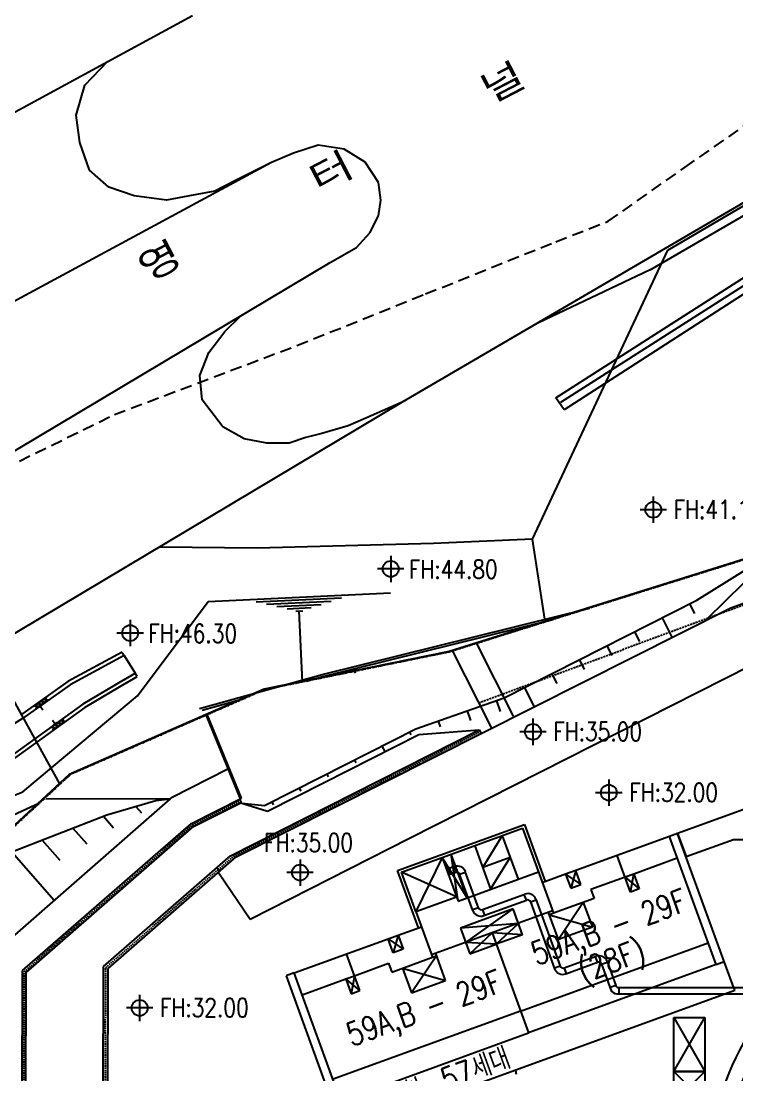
# Model space of a CAD drawing. Header units: millimetres. Extents: x 1145859089 to 1147511753, y -1047484727 to -1047247487.
# Drawn here: x 1147202173 to 1147248557, y -1047353084 to -1047284779 of the extents above; entities that cross this region are included whole.
import ezdxf
from ezdxf.enums import TextEntityAlignment as Align
from ezdxf.xclip import XClip

# ---------------------------------------------------------------- set-up
doc = ezdxf.new("R2010")
doc.units = ezdxf.units.MM
doc.header["$LTSCALE"] = 100
doc.header["$MEASUREMENT"] = 0
doc.header["$XCLIPFRAME"] = 2
for name, pattern in [('단지배치도$0$HID', [2.3, 1.5, -0.8]), ('단지배치도$0$HIDDEN', [9.525, 6.35, -3.175]), ('단지배치도$0$HIDDEN2', [0.1875, 0.125, -0.0625]), ('단지배치도$0$PHANTOM', [2.5, 1.25, -0.25, 0.25, -0.25, 0.25, -0.25])]:
    doc.linetypes.add(name, pattern=pattern)
doc.layers.get('0').update_dxf_attribs({"linetype": 'CONTINUOUS'})
for name, color, linetype in [('TRAY(전력용)', 1, 'CONTINUOUS'), ('XREF', 135, 'CONTINUOUS'), ('단지배치도$0$S240910', 33, 'CONTINUOUS'), ('단지배치도$0$W240910', 135, 'CONTINUOUS')]:
    doc.layers.add(name, color=color, linetype=linetype)
doc.styles.add('단지배치도$0$WS1', font='romans.shx', dxfattribs={"width": 0.8, "bigfont": 'whgtxt.shx'})

# ---------------------------------------------------------------- blocks, each defined once
blk = doc.blocks.new('단지배치도$0$zw$9902')
at = {"layer": '단지배치도$0$W240910'}
for p, q in [((-109982, 52673), (-47000, 86963)), ((-53959, 82437), (-52471, 83985)), ((-54538, 80493), (-53959, 82437)), ((-514, 81115), (-33395, 61880)), ((-16195, 71740), (-677, 80888)), ((-54291, 78716), (-54538, 80493)), ((-53671, 76925), (-54291, 78716)), ((-38838, 78557), (-40454, 78035)), ((-37169, 78279), (-38838, 78557)), ((-40454, 78035), (-41878, 77416)), ((-35806, 77445), (-37169, 78279)), ((-41878, 77416), (-109982, 40669)), ((-41878, 77416), (-44258, 76233)), ((-34930, 76126), (-35806, 77445)), ((-17338, 70472), (-5551, 77304)), ((-52421, 75827), (-53671, 76925)), ((-50771, 75256), (-52421, 75827)), ((-44258, 76233), (-45550, 75556)), ((-34788, 74984), (-34930, 76126)), ((-48679, 74975), (-50771, 75256)), ((-47181, 75272), (-48679, 74975)), ((-45550, 75556), (-47181, 75272)), ((-34934, 73966), (-34788, 74984)), ((-35505, 72874), (-34934, 73966)), ((-36356, 71919), (-35505, 72874)), ((-38081, 70940), (-36356, 71919)), ((-24950, 53005), (-16195, 71740)), ((-23116, 61890), (-6954, 72210)), ((-109982, 28005), (-38079, 70944)), ((-38079, 70944), (-38078, 70942)), ((-17338, 70472), (-24582, 67035)), ((-23452, 62178), (-10046, 70752)), ((-8301, 70832), (-22912, 61399)), ((-44887, 66465), (-43888, 67474)), ((-45931, 65113), (-44887, 66465)), ((-46506, 63613), (-45931, 65113)), ((-46367, 62042), (-46506, 63613)), ((-22912, 61399), (-23452, 62178)), ((-33395, 61880), (-109982, 16226)), ((-45033, 60287), (-46367, 62042)), ((-33395, 61880), (-35417, 61007)), ((-35417, 61007), (-36908, 60362)), ((-43642, 59510), (-45033, 60287)), ((-36908, 60362), (-38608, 59869)), ((-42177, 59223), (-43642, 59510)), ((-39639, 59593), (-40730, 59234)), ((-38608, 59869), (-39639, 59593)), ((-40730, 59234), (-42177, 59223)), ((-17133, 55775), (-17133, 54060)), ((-16275, 54917), (-17990, 54917)), ((-31369, 52725), (-42793, 52434)), ((-24950, 53005), (-31369, 52725)), ((-24156, 47825), (-24950, 53005)), ((-42793, 52434), (-49139, 52495)), ((-34146, 51939), (-34146, 50225)), ((-14313, 49051), (-9129, 52302)), ((-9129, 52302), (-13679, 47803)), ((-9089, 52388), (-12969, 51175)), ((-12116, 48567), (-983, 52572)), ((-33289, 51082), (-35003, 51082)), ((-12969, 51175), (-30367, 45728)), ((-45973, 48981), (-34171, 49534)), ((-42863, 48947), (-37345, 49205)), ((-50549, 42867), (-45973, 48981)), ((-44155, 32415), (-12116, 48567)), ((-42192, 48799), (-37999, 48995)), ((-41522, 48650), (-38653, 48785)), ((-40851, 48502), (-39306, 48574)), ((-38587, 44245), (-21248, 48546)), ((-20440, 45943), (-14313, 49051)), ((-14786, 48811), (-14469, 48187)), ((-40291, 48349), (-39850, 48369)), ((-39854, 43738), (-40070, 48359)), ((-16569, 47906), (-15936, 46658)), ((-51029, 47782), (-51029, 46067)), ((-38549, 44100), (-23626, 47801)), ((-50172, 46924), (-51886, 46924)), ((-18353, 47002), (-18036, 46377)), ((-30174, 45787), (-27643, 40796)), ((-26181, 41537), (-28588, 46284)), ((-26798, 42718), (-20440, 45943)), ((-20136, 46097), (-19820, 45473)), ((-51539, 45680), (-55060, 43785)), ((-51420, 45460), (-54928, 43573)), ((-51552, 45673), (-51420, 45460)), ((-51420, 45460), (-50705, 44325)), ((-31858, 45426), (-42343, 43281)), ((-30367, 45728), (-31858, 45426)), ((-21920, 45192), (-21603, 44568)), ((-36642, 44563), (-36350, 44635)), ((-36604, 44562), (-36383, 44617)), ((-36567, 44561), (-36416, 44599)), ((-36530, 44560), (-36448, 44581)), ((-36498, 44558), (-36475, 44564)), ((-36426, 44317), (-36487, 44561)), ((-32922, 33632), (-10844, 44832)), ((-55588, 37158), (-59275, 43849)), ((-55060, 43785), (-58136, 41598)), ((-51404, 43912), (-54105, 42316)), ((-51394, 43918), (-50705, 44325)), ((-51267, 43703), (-50578, 44110)), ((-50578, 44110), (-50705, 44325)), ((-46529, 42046), (-38587, 44245)), ((-39627, 43801), (-38549, 44100)), ((-23704, 44287), (-23387, 43663)), ((-54928, 43573), (-57998, 41390)), ((-42343, 43281), (-54980, 37757)), ((-51277, 43697), (-53968, 42107)), ((-25487, 43383), (-24854, 42134)), ((-25487, 43383), (-24854, 42134)), ((-57981, 36631), (-50549, 42867)), ((-57124, 42011), (-57065, 42360)), ((-57065, 42360), (-56716, 42301)), ((-56920, 42156), (-56861, 42505)), ((-56861, 42505), (-56513, 42446)), ((-56716, 42301), (-56658, 42650)), ((-56658, 42650), (-56309, 42591)), ((-56513, 42446), (-56454, 42795)), ((-46375, 41933), (-43569, 42710)), ((-32511, 40717), (-26798, 42718)), ((-27298, 42542), (-27053, 41842)), ((-54105, 42316), (-58918, 38842)), ((-53968, 42107), (-58764, 38645)), ((-57269, 42215), (-56920, 42156)), ((-57004, 42084), (-56745, 42268)), ((-56967, 42098), (-56771, 42237)), ((-56930, 42111), (-56796, 42207)), ((-56893, 42125), (-56821, 42176)), ((-56861, 42135), (-56841, 42150)), ((-56697, 41925), (-56851, 42142)), ((-29186, 41881), (-28968, 41259)), ((-57998, 41390), (-58765, 40919)), ((-56060, 41275), (-55913, 41071)), ((-55769, 41128), (-56012, 40952)), ((-55804, 41114), (-55988, 40981)), ((-55839, 41101), (-55965, 41010)), ((-55873, 41088), (-55942, 41039)), ((-55903, 41078), (-55923, 41064)), ((-55823, 40768), (-55767, 41117)), ((-55767, 41117), (-55418, 41061)), ((-55620, 40914), (-55564, 41263)), ((-55564, 41263), (-55215, 41207)), ((-55418, 41061), (-55361, 41410)), ((-46112, 41576), (-43910, 36179)), ((-43821, 36223), (-46020, 41614)), ((-31074, 41220), (-30943, 40848)), ((-24933, 41383), (-24933, 39669)), ((-56172, 40824), (-55823, 40768)), ((-56026, 40622), (-55969, 40971)), ((-55969, 40971), (-55620, 40914)), ((-44526, 32490), (-28418, 40662)), ((-38649, 37603), (-32511, 40717)), ((-38468, 37246), (-32330, 40360)), ((-32937, 40501), (-32846, 40323)), ((-32330, 40360), (-28418, 40662)), ((-28418, 40662), (-28292, 40412)), ((-24076, 40526), (-25790, 40526)), ((-34720, 39597), (-34539, 39240)), ((-36504, 38692), (-36413, 38513)), ((-54980, 37757), (-70427, 23535)), ((-48345, 36275), (-44703, 38122)), ((-42321, 35740), (-38649, 37603)), ((-38287, 37787), (-38197, 37608)), ((-38287, 37786), (-38197, 37608)), ((-42140, 35384), (-38468, 37246)), ((-20011, 37437), (-20011, 35723)), ((-62285, 34935), (-57981, 36631)), ((-48441, 36190), (-48345, 36275)), ((-47066, 34587), (-43821, 36223)), ((-40071, 36882), (-39980, 36703)), ((-40071, 36882), (-39981, 36703)), ((-19154, 36580), (-20868, 36580)), ((-63496, 32900), (-56950, 35905)), ((-48441, 36190), (-59921, 26133)), ((-48441, 36190), (-56488, 36166)), ((-52535, 35143), (-49362, 36075)), ((-50664, 35693), (-50305, 35282)), ((-49362, 36075), (-48441, 36190)), ((-46925, 34378), (-43817, 35945)), ((-43790, 35892), (-43930, 36168)), ((-43790, 35892), (-42140, 35384)), ((-43790, 35892), (-42321, 35740)), ((-43790, 35892), (-43790, 35892)), ((-41855, 35977), (-41764, 35798)), ((-41855, 35977), (-41764, 35799)), ((-58972, 32628), (-52535, 35143)), ((-52764, 35054), (-52107, 34304)), ((-58011, 25048), (-47066, 34587)), ((-57761, 24934), (-46925, 34378)), ((-54744, 34280), (-53849, 33258)), ((-33701, 31536), (-25488, 34526)), ((-30813, 32374, 0), (-25607, 34269, 0)), ((-25607, 34269, 0), (-23603, 28763, 0)), ((-25488, 34526), (-24137, 30814)), ((-56725, 33506), (-55592, 32212)), ((-43259, 28389), (-32922, 33632)), ((-28186, 31735, 0), (-26923, 33790, 0)), ((-26923, 33790, 0), (-25897, 30971, 0)), ((-16093, 33742, 0), (-22163, 31532, 0)), ((-15557, 33936, 0), (-16093, 33742, 0)), ((-13070, 25435, 0), (-16093, 33742, 0)), ((-12534, 25630, 0), (-15557, 33936, 0)), ((-28699, 33144, 0), (-27673, 30325, 0)), ((-55963, 29601), (-58706, 32732)), ((-52760, 25313), (-44526, 32490)), ((-52460, 25177), (-44155, 32415)), ((-40024, 32257), (-40024, 30542)), ((-33444, 31417, 0), (-30813, 32374, 0)), ((-30813, 32374, 0), (-32521, 28880, 0)), ((-30813, 32374, 0), (-29787, 29555, 0)), ((-29204, 29767, 0), (-30813, 32374, 0)), ((-29204, 29767, 0), (-30231, 32587, 0)), ((-29787, 29555, 0), (-30231, 32587, 0)), ((-26410, 32381, 0), (-28186, 31735, 0)), ((-27673, 30325, 0), (-26410, 32381, 0)), ((-18606, 30135, 0), (-19471, 32512, 0)), ((-15580, 32332, 0), (-18399, 31306, 0)), ((-45211, 31490), (-45409, 31716)), ((-32350, 27825), (-33701, 31536)), ((-29787, 29555, 0), (-24581, 31450, 0)), ((-22163, 31532, 0), (-22812, 31296, 0)), ((-22163, 31532, 0), (-22485, 30399, 0)), ((-21837, 30635, 0), (-22163, 31532, 0)), ((-45303, 31414), (-43259, 28389)), ((-39166, 31400), (-40881, 31400)), ((-32521, 28880, 0), (-33444, 31417, 0)), ((-29890, 29837, 0), (-33444, 31417, 0)), ((-22812, 31296, 0), (-24325, 30745, 0)), ((-22812, 31296, 0), (-22485, 30399, 0)), ((-22812, 31296, 0), (-21837, 30635, 0)), ((-18958, 31102, 0), (-21171, 30297, 0)), ((-18399, 31306, 0), (-18958, 31102, 0)), ((-18958, 31102, 0), (-18047, 30338, 0)), ((-18606, 30135, 0), (-18399, 31306, 0)), ((-18399, 31306, 0), (-18047, 30338, 0)), ((-22485, 30399, 0), (-21837, 30635, 0)), ((-21171, 30297, 0), (-20962, 29724, 0)), ((-18047, 30338, 0), (-18606, 30135, 0)), ((-32521, 28880, 0), (-29890, 29837, 0)), ((-20962, 29724, 0), (-23603, 28763, 0)), ((-21667, 29467, 0), (-23281, 27060, 0)), ((-21667, 29467, 0), (-21082, 27860, 0)), ((-32521, 28880, 0), (-31440, 25910, 0)), ((-23658, 28913, 0), (-31495, 26061, 0)), ((-26205, 29040, 0), (-29625, 27795, 0)), ((-29286, 26864, 0), (-26205, 29040, 0)), ((-25599, 27376, 0), (-26205, 29040, 0)), ((-23281, 27060, 0), (-23921, 28817, 0)), ((-23603, 28763, 0), (-23866, 28667, 0)), ((-25866, 28109, 0), (-29625, 27795, 0)), ((-27309, 26754, 0), (-25866, 28109, 0)), ((-23866, 28667, 0), (-21082, 27860, 0)), ((-34323, 27106, 0), (-33675, 27342, 0)), ((-33675, 27342, 0), (-33996, 26209, 0)), ((-33675, 27342, 0), (-32162, 27893, 0)), ((-33675, 27342, 0), (-33348, 26445, 0)), ((-29625, 27795, 0), (-29020, 26131, 0)), ((-29020, 26131, 0), (-27576, 27487, 0)), ((-27576, 27487, 0), (-25220, 21012, 0)), ((-25599, 27376, 0), (-27576, 27487, 0)), ((-25599, 27376, 0), (-27309, 26754, 0)), ((-21082, 27860, 0), (-23281, 27060, 0)), ((-40393, 24897, 0), (-34323, 27106, 0)), ((-33996, 26209, 0), (-34323, 27106, 0)), ((-34323, 27106, 0), (-33348, 26445, 0)), ((-27309, 26754, 0), (-29286, 26864, 0)), ((-29020, 26131, 0), (-27309, 26754, 0)), ((-25733, 22422, 0), (-13583, 26844, 0)), ((-36150, 23749, 0), (-37015, 26126, 0)), ((-33348, 26445, 0), (-33996, 26209, 0)), ((-31177, 26006, 0), (-32791, 23599, 0)), ((-31440, 25910, 0), (-31177, 26006, 0)), ((-30592, 24399, 0), (-31232, 26156, 0)), ((-52809, 5580), (-52760, 25313)), ((-36502, 24717, 0), (-34289, 25522, 0)), ((-34289, 25522, 0), (-34081, 24949, 0)), ((-34081, 24949, 0), (-31440, 25910, 0)), ((-13070, 25435, 0), (-25220, 21012, 0)), ((-13070, 25435, 0), (-12534, 25630, 0)), ((-11850, 23750, 0), (-12534, 25630, 0)), ((-58062, 4566), (-58011, 25048)), ((-57811, 4731), (-57761, 24934)), ((-52509, 5758), (-52460, 25177)), ((-40393, 24897, 0), (-40929, 24702, 0)), ((-40929, 24702, 0), (-37906, 16395, 0)), ((-37370, 16590, 0), (-40393, 24897, 0)), ((-37061, 24513, 0), (-36502, 24717, 0)), ((-36502, 24717, 0), (-36709, 23546, 0)), ((-33376, 25206, 0), (-32791, 23599, 0)), ((-33376, 25206, 0), (-30592, 24399, 0)), ((-39880, 23487, 0), (-37061, 24513, 0)), ((-37061, 24513, 0), (-36709, 23546, 0)), ((-36150, 23749, 0), (-37061, 24513, 0)), ((-32791, 23599, 0), (-30592, 24399, 0)), ((-50419, 23485), (-50419, 21770)), ((-36709, 23546, 0), (-36150, 23749, 0)), ((-11850, 23750, 0), (-31032, 16769, 0)), ((-49562, 22628), (-51277, 22628)), ((-25733, 22422, 0), (-37883, 18000, 0)), ((-15800, 18500, 0), (-15800, 22000, 0)), ((-15800, 22000, 0), (-13800, 22000, 0)), ((-15800, 18500, 0), (-13800, 22000, 0)), ((-15800, 22000, 0), (-13800, 18500, 0)), ((-13800, 22000, 0), (-13800, 18500, 0)), ((-37370, 16590, 0), (-25220, 21012, 0)), ((-26057, 18579), (-26014, 18326)), ((-15800, 16500, 0), (-15800, 18500, 0)), ((-15800, 18500, 0), (-13800, 18500, 0)), ((-15800, 16500, 0), (-13800, 18500, 0)), ((-15800, 18500, 0), (-13800, 16500, 0)), ((-13800, 18500, 0), (-15800, 18500, 0)), ((-13800, 18500, 0), (-13800, 16500, 0))]:
    blk.add_line(p, q, dxfattribs=at)
at = {"layer": '단지배치도$0$W240910', "linetype": '단지배치도$0$HID', "ltscale": 5}
for p, q in [((-15075, 77120), (-4315, 84623)), ((-20052, 73613), (-15075, 77120)), ((-23448, 72289), (-20052, 73613)), ((-31888, 68904), (-23448, 72289)), ((-40221, 65561), (-31888, 68904)), ((-52052, 61086), (-40221, 65561)), ((-64401, 55040), (-52052, 61086))]:
    blk.add_line(p, q, dxfattribs=at)
at = {"layer": '단지배치도$0$W240910', "linetype": '단지배치도$0$PHANTOM'}
for p, q in [((-9087, 52353), (-12958, 51141)), ((-12958, 51141), (-30365, 45692)), ((-31849, 45389), (-42339, 43248)), ((-30365, 45692), (-31849, 45389)), ((-42339, 43248), (-54974, 37724)), ((-54933, 37722), (-70386, 23496)), ((-54974, 37724), (-54932, 37722)), ((-54932, 37722), (-54933, 37722))]:
    blk.add_line(p, q, dxfattribs=at)
at = {"layer": '단지배치도$0$W240910', "linetype": '단지배치도$0$HIDDEN2', "ltscale": 10}
blk.add_line((-28455, 42397), (-8243, 49883), dxfattribs=at)
at = {"layer": '단지배치도$0$W240910', "linetype": '단지배치도$0$HIDDEN', "ltscale": 0.15}
for p, q in [((-44340, 32453), (-28355, 40537)), ((-46995, 34483), (-43874, 36057)), ((-57886, 24991), (-46995, 34483)), ((-45310, 31603), (-44340, 32453)), ((-52610, 25245), (-45311, 31606)), ((-57937, 4648), (-57886, 24991)), ((-52659, 5669), (-52610, 25245))]:
    blk.add_line(p, q, dxfattribs=at)
at = {"layer": '단지배치도$0$W240910', "ltscale": 5}
for p, q in [((-10040, 35945, 0), (-15557, 33936, 0)), ((-15557, 33936, 0), (-15010, 32433, 0)), ((-15010, 32433, 0), (-11941, 33550, 0)), ((-11941, 33550, 0), (-10040, 33550, 0))]:
    blk.add_line(p, q, dxfattribs=at)
at = {"layer": '단지배치도$0$W240910'}
for centre in [(-17133, 54917), (-34146, 51082), (-51029, 46924), (-24933, 40526), (-20011, 36580), (-40024, 31400), (-50419, 22628)]:
    blk.add_circle(centre, 514, dxfattribs=at)
for radius, start, end in [(16300, 17.32279, 202.20172), (15300, 15.07901, 203.73868)]:
    blk.add_arc((2883, 12309), radius, start, end, dxfattribs=at)
at = {"layer": '단지배치도$0$S240910', "style": '단지배치도$0$WS1', "width": 1.393036}
blk.add_text('수     영     터     널', height=2000, rotation=27.49123, dxfattribs=at).set_placement((-60972, 63690), (-25187, 82311), align=Align.FIT)
at = {"layer": '단지배치도$0$S240910', "style": '단지배치도$0$WS1', "width": 0.8}
for s, p in [('FH:41.10', (-15815, 54335)), ('FH:44.80', (-32973, 50460)), ('FH:46.30', (-49857, 46302)), ('FH:35.00', (-23615, 39944)), ('FH:32.00', (-18693, 35998)), ('FH:35.00', (-42353, 32738)), ('FH:32.00', (-49102, 22046))]:
    blk.add_text(s, height=1200, dxfattribs=at).set_placement(p)
for s, p in [('59A,B - 29F', (-24702, 25366, 0)), ('(28F)', (-21657, 24246, 0)), ('59A,B - 29F', (-36683, 20115, 0)), ('59A형-57세대', (-35809, 15280, 0))]:
    blk.add_text(s, height=1500, rotation=20, dxfattribs=at).set_placement(p)
blk = doc.blocks.new('단지배치도')
blk.add_blockref('단지배치도$0$zw$9902', (141034, 142437))
blk = doc.blocks.new('A$C25E00273')
at = {"layer": 'TRAY(전력용)'}
blk.add_line((-806.11, -2312.16), (-806.11, -2313.16), dxfattribs=at)
blk.add_lwpolyline([(-803.55, -2312.16), (-803.11, -2312.16), (-803.11, -2313.16), (-806.11, -2313.16), (-806.11, -2312.16), (-805.67, -2312.16), (-805.67, -2312.36), (-805.91, -2312.36), (-805.91, -2312.96), (-803.31, -2312.96), (-803.31, -2312.36), (-803.55, -2312.36)], close=True, dxfattribs=at)
at = {"layer": 'TRAY(전력용)', "color": 7}
for centre in [(-805.61, -2312.71), (-805.11, -2312.71), (-804.61, -2312.71), (-804.11, -2312.71), (-803.61, -2312.71)]:
    blk.add_circle(centre, 0.25, dxfattribs=at)
blk = doc.blocks.new('zw$A601')
at = {"layer": 'TRAY(전력용)'}
for p, q in [((-436, 236, 0), (-436, -164, 0)), ((-236, 436), (164, 436))]:
    blk.add_line(p, q, dxfattribs=at)
for centre, radius in [((-436, 436), 200), ((-396, 396), 560)]:
    blk.add_arc(centre, radius, 270, 0, dxfattribs=at)
blk = doc.blocks.new('zw$EC20')
at = {"layer": 'TRAY(전력용)'}
for p, q in [((-56021, 75281, 0), (-55736, 75385, 0)), ((-55884, 74905, 0), (-55637, 74995, 0)), ((-54525, 72526, 0), (-55380, 74876, 0)), ((-54163, 72701, 0), (-55018, 75050, 0)), ((-53907, 72581, 0), (-51155, 73583, 0)), ((-53807, 72192, 0), (-51056, 73193, 0)), ((-50437, 73248, 0), (-48862, 68921, 0)), ((-50800, 73073, 0), (-49225, 68747, 0)), ((-48606, 68801, 0), (-46539, 69554, 0)), ((-48507, 68412, 0), (-46439, 69164, 0)), ((-46183, 69045, 1673713), (-45580, 67389, 1673713)), ((-45821, 69219, 1673713), (-45252, 67657, 1673713)), ((-45252, 67657, 1673713), (-45628, 67520, 1673713)), ((-45204, 67125, 0), (-7420, 67125, 0)), ((-45064, 67525, 0), (-7420, 67525, 0)), ((-45064, 67525, 0), (-45064, 67125, 0))]:
    blk.add_line(p, q, dxfattribs=at)
for centre, radius in [((-45064, 67725, 0), 200), ((-45204, 67525, 0), 400)]:
    blk.add_arc(centre, radius, 200, 270, dxfattribs=at)
at = {"layer": 'TRAY(전력용)', "xscale": 133.3333333333332, "yscale": 133.3333333333332, "zscale": 133.3333333333332, "rotation": 290.0000000000574}
blk.add_blockref('A$C25E00273', (270436, 79723, 0), dxfattribs=at)
at = {"layer": 'TRAY(전력용)', "xscale": -1, "rotation": 200.0000000000574}
blk.add_blockref('zw$A601', (-55308, 75366, 0), dxfattribs=at)
at = {"layer": 'TRAY(전력용)'}
for p, rotation in [((-50727, 73564, 0), 109.9999999992077), ((-54236, 72210, 0), 290.0000000000574), ((-46110, 69535, 1673713), 109.9999999992077), ((-48935, 68431, 0), 289.9999999992077)]:
    blk.add_blockref('zw$A601', p, dxfattribs=dict(at, rotation=rotation))
blk = doc.blocks.new('zw$2F09')
at = {"layer": 'TRAY(전력용)', "lineweight": -2, "ltscale": 0.5}
blk.add_blockref('zw$EC20', (-132762, 21371, 0), dxfattribs=at)

msp = doc.modelspace()

# ---------------------------------------------------------------- block references
at = {"layer": 'TRAY(전력용)', "ltscale": 2}
msp.add_blockref('zw$2F09', (1147418733.945579, -1047436318.934696, 0), dxfattribs=at)
at = {"layer": 'XREF'}
ref = msp.add_blockref('단지배치도', (1147119237.834579, -1047513806.462535), dxfattribs=at)
XClip(ref).set_block_clipping_path([(72982.4064819524, 34919.7593965302), (360382.4067475507, 255319.7593436702)])

doc.saveas('drawing.dxf')
